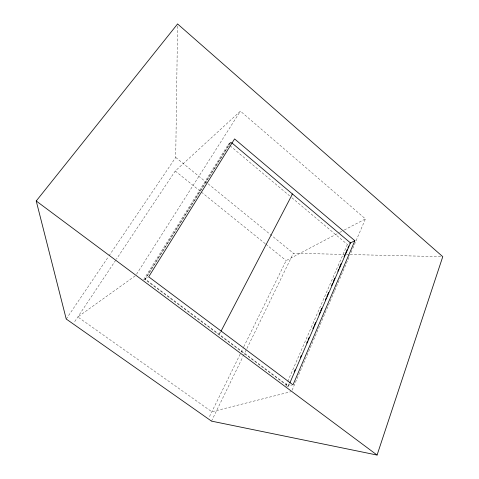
<?xml version="1.0" encoding="UTF-8"?>
<svg xmlns="http://www.w3.org/2000/svg" width="479" height="479" viewBox="0 0 479 479"><rect width="100%" height="100%" fill="white"/><g stroke="black" fill="none" stroke-linecap="round" stroke-linejoin="round"><path stroke-width="0.36" stroke-dasharray="2.4 1.8" d="M109.008 255.864L175.709 157.423L177.583 23.95M292.118 390.175L334.516 291.13M334.809 290.442L349.826 255.367M350.999 252.613L352.472 249.176M352.766 248.487L365.429 218.909L240.41 111.128L175.254 171.009L116.421 259.145M289.172 383.487L287.987 386.224L144.903 279.407L230.507 142.449M289.376 384.032L288.49 386.092L145.287 279.143L230.92 142.095M285.927 385.559L287.418 382.134M287.717 381.452L347.383 244.452L349.257 243.524M211.502 421.125L242.937 356.657M243.266 355.987L293.37 253.247L345.658 254.445M209.497 416.538L240.817 352.807M241.147 352.137L243.452 347.449M243.781 346.778L286.137 260.588L338.994 232.8M220.262 331.989L218.885 334.635L220.364 332.456M143.688 279.52L228.351 144.323L231.465 141.622M136.557 274.198L240.41 111.128M74.718 321.607L116.002 259.762M66.222 319.02L108.589 256.487M135.15 275.886L77.82 316.96L211.838 411.766L290.807 391.732M144.059 279.987L148.113 277.203M339.659 232.453L343.623 230.369M344.281 230.022L365.429 218.909M286.723 386.559L291.591 385.26M346.407 254.463L349.395 254.529M350.143 254.547L441.279 256.642M175.254 171.009L200.797 191.642M201.378 192.115L265.24 243.703M265.821 244.17L286.137 260.588M175.709 157.423L207.587 183.385M208.167 183.858L293.37 253.247M228.351 144.323L229.495 145.287M230.07 145.766L289.585 195.833M291.873 197.755L347.383 244.452"/><path stroke-width="0.72" d="M377.075 455.05L442.77 256.678L177.583 23.95L36.23 200.988L66.222 319.02L211.502 421.125L377.075 455.05L36.23 200.988M354.873 240.733L292.986 384.888L148.694 276.808L234.578 138.922L354.873 240.733L349.88 243.212M294.214 371.848L295.106 369.794M300.441 357.478L301.333 355.424M306.674 343.102L307.56 341.048M308.153 339.677L309.045 337.623M312.901 328.726L313.793 326.672M314.386 325.301L315.571 322.565M319.128 314.35L320.02 312.296M320.613 310.931L321.798 308.189M325.361 299.98L326.247 297.926M326.846 296.555L328.624 292.447M331.588 285.604L332.48 283.55M333.073 282.179L334.851 278.071M337.821 271.228L338.707 269.174M339.3 267.803L341.084 263.701M344.048 256.852L344.94 254.798M345.533 253.433L347.311 249.325M347.904 247.954L348.796 245.901M289.969 382.667L350.472 242.919L231.489 142.574M221.058 331.133L292.459 193.995L292.01 194.294"/></g></svg>
